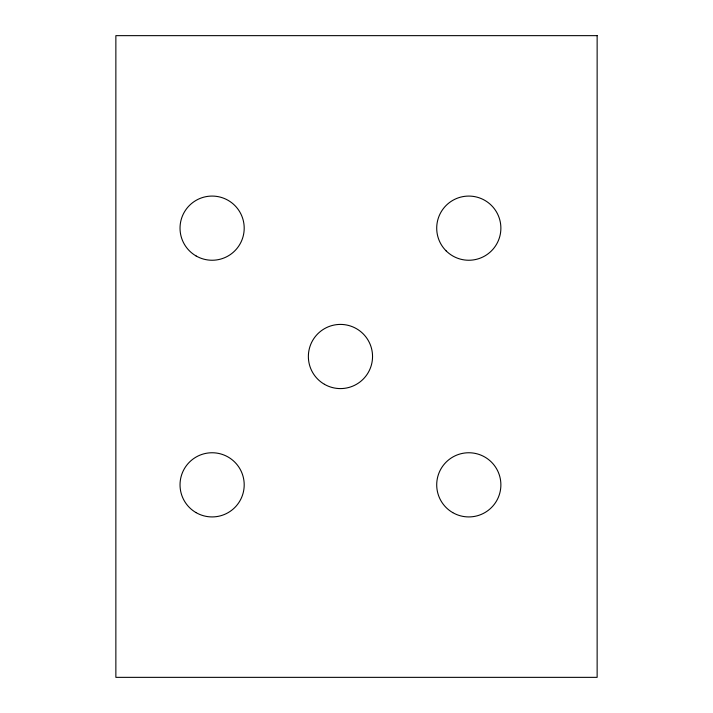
<?xml version="1.0" encoding="UTF-8"?>
<svg xmlns="http://www.w3.org/2000/svg" width="713" height="713" viewBox="0 0 713 713"><rect width="100%" height="100%" fill="white"/><g stroke="black" fill="none" stroke-linecap="round" stroke-linejoin="round"><path stroke-width="1.07" d="M597.138 35.65L115.862 35.65L115.862 677.35L597.138 677.35L597.138 35.65M452.755 512.629A32.085 32.085 0 0 0 500.882 484.84A32.085 32.085 0 0 0 452.755 457.051A32.085 32.085 0 0 0 452.755 512.629M196.075 512.629A32.085 32.085 0 0 0 244.202 484.84A32.085 32.085 0 0 0 196.075 457.051A32.085 32.085 0 0 0 196.075 512.629M324.415 384.289A32.085 32.085 0 0 0 372.543 356.5A32.085 32.085 0 0 0 324.415 328.711A32.085 32.085 0 0 0 324.415 384.289M446.106 250.851A32.085 32.085 0 0 0 499.786 236.466A32.085 32.085 0 0 0 460.491 197.171A32.085 32.085 0 0 0 446.106 250.851M196.075 255.949A32.085 32.085 0 0 0 244.202 228.16A32.085 32.085 0 0 0 196.075 200.371A32.085 32.085 0 0 0 196.075 255.949"/></g></svg>
